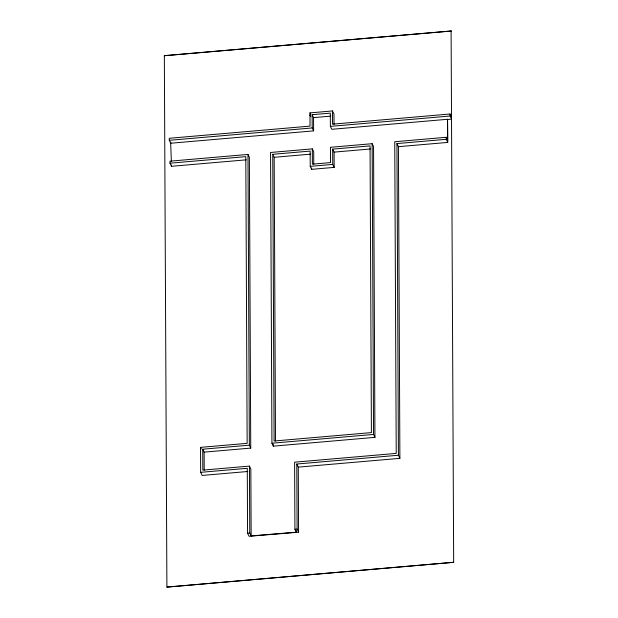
<?xml version="1.0" encoding="UTF-8"?>
<svg xmlns="http://www.w3.org/2000/svg" width="618" height="618" viewBox="0 0 618 618"><rect width="100%" height="100%" fill="white"/><g stroke="black" fill="none" stroke-linecap="round" stroke-linejoin="round"><path stroke-width="0.93" d="M164.334 55.697L451.155 31.016L164.334 55.697L166.899 587.1L453.666 562.303L451.101 30.9M170.753 142.063L170.761 143.415L169.286 140.309L169.278 138.285L310.027 126.111L309.981 112.885L332.492 110.939L333.967 114.044L334.014 124.434M171.364 161.429L170.676 143.237L313.612 130.877L312.221 127.949L312.16 114.693L330.313 113.125L330.375 126.381L331.766 129.301L447.548 119.289L447.741 142.418L398.417 146.682L396.941 143.577L446.266 139.313L447.741 142.418M330.746 116.13L313.55 117.621L313.612 130.877M451.565 117.103L450.089 113.998L332.554 124.164L332.492 110.939M169.286 140.309L312.221 127.949M330.375 126.381L450.097 116.022L451.573 119.127L447.633 119.475M250.746 448.104L249.355 445.176L202.735 449.209L204.125 452.137L250.746 448.104L249.371 157.351L247.98 154.43L169.981 161.174L169.989 163.198L171.464 166.304L246.319 159.83M312.322 148.868L270.56 152.484L271.935 443.222L273.318 446.15L374.933 437.366L373.558 146.62L372.167 143.693L330.476 147.3L330.545 162.604L312.391 164.172L312.322 148.868L313.705 151.796L313.766 164.21M447.733 140.394L446.258 137.289L394.748 141.738L396.223 453.403L294.608 462.187L294.925 529.263L296.401 532.368L298.587 532.183L298.278 467.131L296.802 464.025L398.417 455.242L399.892 458.347L298.278 467.131M169.989 163.198L245.802 156.64L247.154 443.345L200.541 447.37L200.657 472.337L202.132 475.443L247.803 471.495M272.754 154.315L310.143 151.086L310.228 166.358L311.65 169.34L334.16 167.393L334.091 152.121L332.669 149.131L370.051 145.902L371.403 432.6L274.106 441.013L272.754 154.315L274.176 157.304L275.512 441.105M274.176 157.304L310.599 154.152M334.091 152.121L370.514 148.969M310.228 166.358L332.739 164.411L334.16 167.393M271.935 443.222L373.542 434.439L374.933 437.366M296.308 530.275L296.316 532.191L251.155 535.914L250.838 469.023L249.448 466.096L202.835 470.128L202.735 449.209M200.657 472.337L247.277 468.305L247.579 533.179L249.054 536.285L296.401 532.368M247.579 533.179L249.765 532.994L251.24 536.1M294.925 529.263L297.111 529.078L298.587 532.183M312.16 114.693L313.573 117.675M309.981 112.885L310.715 114.438M310.7 116.346L309.989 114.855L310.707 116.408M453.666 562.303L166.899 587.1M200.541 447.37L201.275 448.923M450.089 113.998L450.097 116.022M447.548 119.289L447.648 140.216M446.258 137.289L446.266 139.313M398.417 146.682L399.892 458.347M396.941 143.577L398.417 455.242M372.167 143.693L373.542 434.439M332.669 149.131L332.739 164.411M311.642 168.011L311.65 169.34M296.802 464.025L297.111 529.078M273.31 444.226L273.318 446.15M247.98 154.43L249.355 445.176M249.448 466.096L249.765 532.994M204.125 452.137L204.21 470.198M171.456 164.952L171.464 166.304"/></g></svg>
